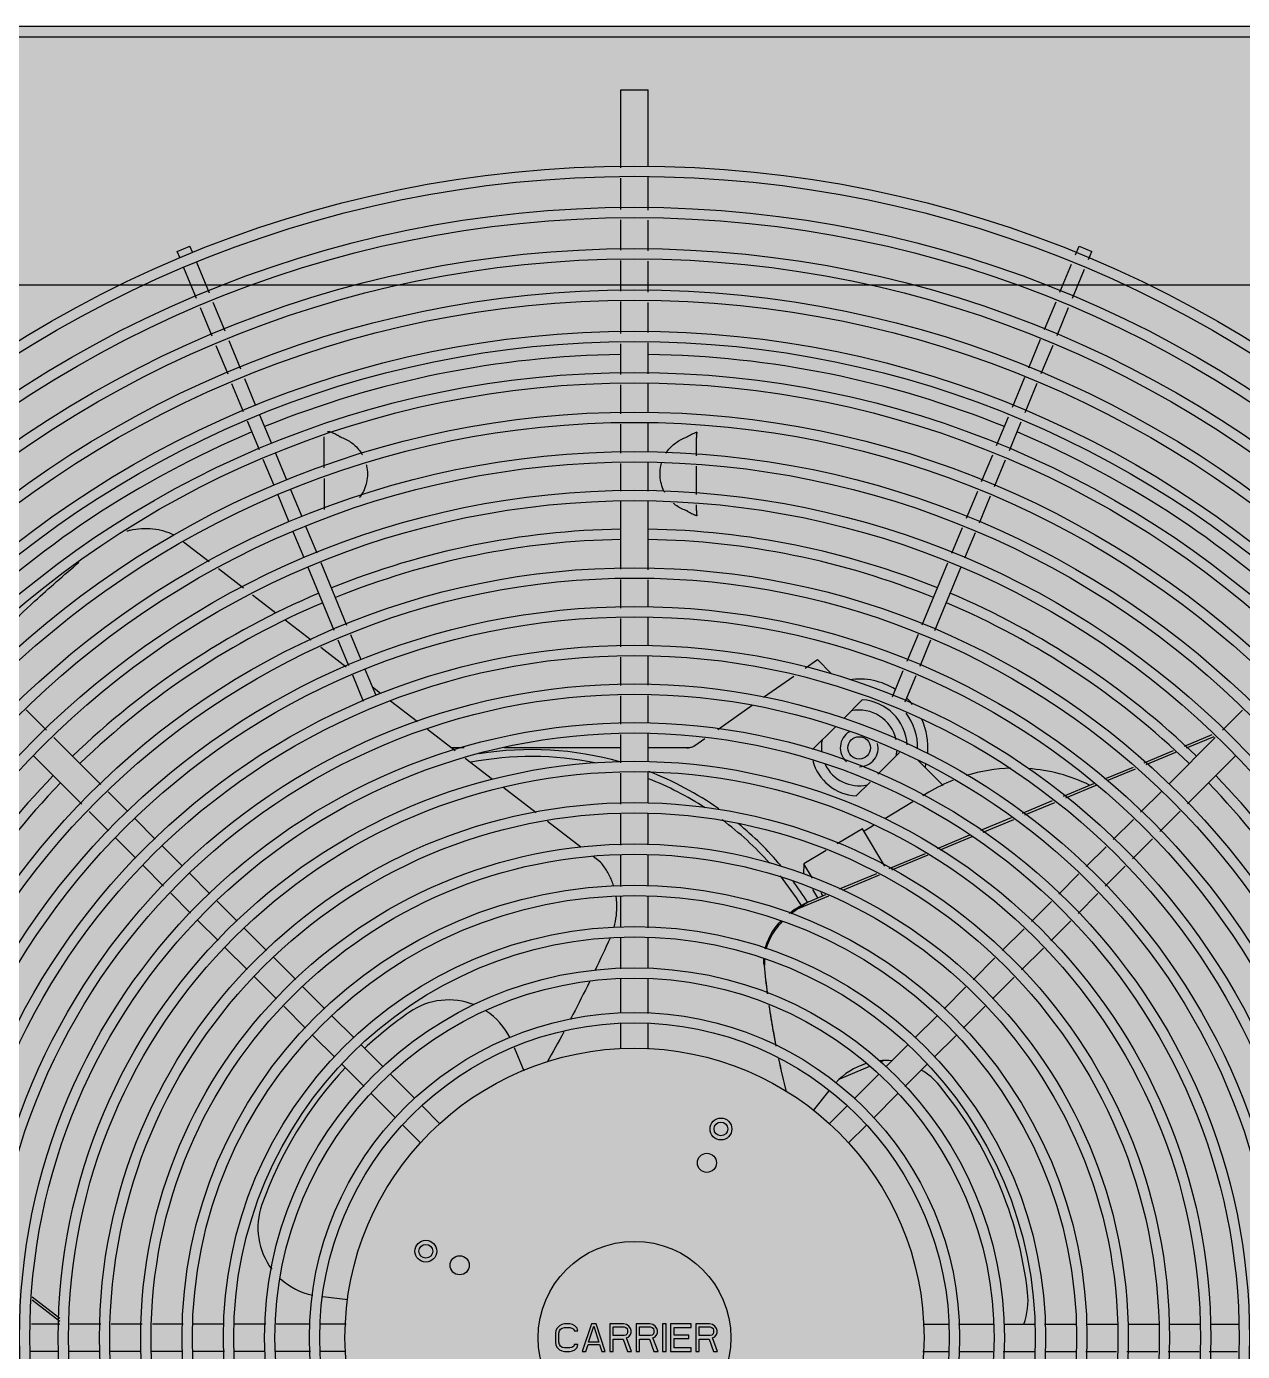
# Model space of a CAD drawing. Extents: x 100 to 738, y -85 to 470.
# Drawn here: x 616.266 to 616.5549, y 457.4772 to 457.792 of the extents above; entities that cross this region are included whole.
import ezdxf

# ---------------------------------------------------------------- set-up
doc = ezdxf.new("R2010")
doc.units = 0
doc.layers.get('0').update_dxf_attribs({"linetype": 'CONTINUOUS'})
for name, color, linetype in [('A-CONSTRUIR', 12, 'CONTINUOUS'), ('ARC-SPLIT-02', 2, 'CONTINUOUS'), ('ARC_EQUIPAMENTO', 2, 'CONTINUOUS')]:
    doc.layers.add(name, color=color, linetype=linetype)

# ---------------------------------------------------------------- blocks, each defined once
blk = doc.blocks.new('COND-CC-36-PB')
at = {"transparency": 16777216}
h = blk.add_hatch(color=254, dxfattribs=at)
h.dxf.hatch_style = 1
edge = h.paths.add_edge_path()
edge.add_arc((112.9597635950512, 33.97088939326711), 0.1001375328083185, 0, 90.00000000000406)
edge.add_line((112.9597635950511, 34.07102692607543), (112.5880386606677, 34.07102692607566))
edge.add_arc((112.5880386606677, 33.97088939326724), 0.1001375328084109, 90.00000000001627, 180.0000000000162)
edge.add_line((112.4879011278593, 33.97088939326721), (112.4879011278592, 33.54865978920422))
edge.add_arc((112.495760497938, 33.54865978920422), 0.0078593700787479, 179.9999999999482, 224.999999999933)
edge.add_line((112.4902030840595, 33.54310237532568), (112.5319765771103, 33.50132888227515))
edge.add_arc((112.5375339909889, 33.50688629615359), 0.0078593700787139, 224.9999999991942, 269.9999999991712)
edge.add_line((112.5375339909888, 33.49902692607488), (112.9597635950511, 33.49902692607543))
edge.add_arc((112.9597635950512, 33.59916445888376), 0.1001375328083256, 269.999999999935, 359.999999999939)
edge.add_line((113.0599011278595, 33.59916445888365), (113.0599011278595, 33.97088939326721))
at = {"color": 8, "transparency": 16777216}
for p, q in [((112.7709247761533, 33.91064356476275), (112.7709247761533, 33.91682564505266)), ((112.7768774795654, 33.91044021431031), (112.7768774795654, 33.91662229460022)), ((112.7774358909897, 33.91042113840398), (112.7820583997115, 33.91644530905597)), ((112.7780895745441, 33.91039880790334), (112.7827120832659, 33.91642297855602)), ((112.8902661684284, 33.90560116359298), (112.9007582228284, 33.91609321799343)), ((112.9064132259831, 33.91332982724995), (112.910846993081, 33.9177635943477)), ((112.8945472396564, 33.90146384092309), (112.9048236292939, 33.91174023056097)), ((112.7709247761533, 33.9016514479773), (112.7709247761533, 33.90839553556605)), ((112.7768774795654, 33.90144809752555), (112.7768774795654, 33.90819218511429)), ((112.7707122419397, 33.90165870836372), (112.7709247761533, 33.90193568834372)), ((112.8844463100829, 33.89978130524792), (112.8886772668483, 33.90401226201314)), ((112.7709247761533, 33.89265933119185), (112.7709247761533, 33.8994034187806)), ((112.7768774795654, 33.8924559807401), (112.7768774795654, 33.89920006832884)), ((112.8886555070319, 33.89557210829885), (112.8929583380763, 33.89987493934324)), ((112.8784748768323, 33.89380987199731), (112.8828539278827, 33.89818892304776)), ((112.8826840737813, 33.88960067504823), (112.8870631248318, 33.89397972609868)), ((112.7709247761533, 33.88366721440641), (112.7709247761533, 33.89041130199583)), ((112.7768774795654, 33.88346386395465), (112.7768774795654, 33.8902079515434)), ((112.872436535019, 33.88777153018407), (112.8768824946323, 33.89221748979713)), ((112.8768091432875, 33.88372574455436), (112.8810916915813, 33.88800829284806)), ((112.8665320103312, 33.88186700549606), (112.8708457786881, 33.88618077385315)), ((113.0093738785132, 33.88418794172805), (113.0108557858224, 33.8848017678335)), ((113.0108559837203, 33.88480129006552), (113.01200464264, 33.88202818212302)), ((112.7709247761533, 33.8744717471692), (112.7709247761533, 33.88141918521038)), ((112.8707412072803, 33.87765780854699), (112.8752146666096, 33.88213126787632)), ((112.9431374475824, 33.87780996825975), (112.9474521951709, 33.88343305679421)), ((113.0006154627316, 33.88056008712607), (113.0072933309045, 33.88332615069134)), ((113.0105229332287, 33.88141387824961), (113.0120048405379, 33.88202770435505)), ((112.7768774795654, 33.87467509762096), (112.7768774795654, 33.88121583475863)), ((112.8605605770806, 33.87589557224544), (112.864939628131, 33.8802746232959)), ((112.9923682805238, 33.87714399240433), (112.9985397653596, 33.87970030512374)), ((113.0017645174471, 33.87778602364831), (113.00844238562, 33.88055208721289)), ((112.8647697740296, 33.87168637529637), (112.8691488250801, 33.87606542634682)), ((112.9374024755931, 33.87033600725083), (112.9416145954923, 33.87582534877655)), ((112.9840642806863, 33.87370436305003), (112.9902922805645, 33.87628408506593)), ((112.9934699666285, 33.87435030820528), (112.9996888200752, 33.87692624164529)), ((112.8541910482801, 33.86952604344478), (112.8589681948804, 33.87430319004528)), ((112.9759017648216, 33.87032333827562), (112.9819882807268, 33.87284445571094)), ((112.9851659667908, 33.8709106788503), (112.9913939666691, 33.87349040086688)), ((112.7709247761533, 33.86557389553699), (112.7709247761533, 33.87222371797318)), ((112.7768774795654, 33.86548748457901), (112.7768774795654, 33.87242706842493)), ((112.8584002452291, 33.8653168464957), (112.8631773918295, 33.8700939930962)), ((112.9771930359581, 33.867608182768), (112.9830899668315, 33.87005077151189)), ((112.8478215194794, 33.86315651464412), (112.8525986660799, 33.86793366124461)), ((112.9319835611279, 33.86327394042618), (112.9358920294373, 33.86836755549615)), ((112.9675880715897, 33.86687969378553), (112.9738233415136, 33.86946242715293)), ((112.9597874938404, 33.86364858868716), (112.9655096482818, 33.86601878266283)), ((112.9688793427261, 33.8641645382779), (112.9751146126501, 33.8667472716453)), ((112.7709247761533, 33.85573817053342), (112.7709247761533, 33.8633189649938)), ((112.7768774795654, 33.8558655766278), (112.7768774795654, 33.86323781540196)), ((112.8414519906788, 33.85678698584346), (112.8462291372792, 33.86156413244395)), ((112.8520307164285, 33.85894731769504), (112.856807863029, 33.86372446429554)), ((112.9260611786234, 33.85555574127865), (112.9304042591267, 33.86121575398652)), ((112.9518120613404, 33.86034505637987), (112.9577069462317, 33.86278679765045)), ((112.9609365485559, 33.8608745252094), (112.9668009194181, 33.86330362715521)), ((112.9440016219109, 33.85710986644022), (112.9497315137318, 33.85948326534383)), ((112.9529611160561, 33.85757099290211), (112.9588560009472, 33.86001273417269)), ((112.8456611876278, 33.85257778889438), (112.8504383342283, 33.85735493549488)), ((112.9281390294939, 33.85053936552676), (112.9419231986029, 33.85624895531753)), ((112.9450084602056, 33.85427689499164), (112.9508805684475, 33.8567092018654)), ((112.7709247761533, 33.84807679776923), (112.7709247761533, 33.8534901413374)), ((112.7768774795654, 33.84796756973353), (112.7768774795654, 33.85360701698409)), ((112.7821344875533, 33.84756550183021), (112.7828490472014, 33.85299312121753)), ((112.8350785506415, 33.85041354580641), (112.8398596084786, 33.85519460364329)), ((112.9202091466653, 33.84792922474791), (112.9244818766223, 33.85349755483967)), ((112.9292880842094, 33.84776530204832), (112.9429300368974, 33.85341598386895)), ((112.9613030107112, 33.85273611242724), (112.95458700787, 33.85273611242724)), ((112.963673364655, 33.85273611242724), (112.9704488791969, 33.85273611242724)), ((112.8392877475906, 33.84620434885733), (112.8440688054276, 33.85098540669421)), ((112.9204771432749, 33.84736570834164), (112.9260633321219, 33.84967958352375)), ((112.8286907359211, 33.84402573108584), (112.8334898806519, 33.84882487581673)), ((112.9217684144113, 33.84465055283402), (112.9272123868374, 33.84690552004599)), ((112.8329610346443, 33.83987763591065), (112.8376990776009, 33.84461567886765)), ((112.9126830558699, 33.84413729163239), (112.9183987199669, 33.84650479721895)), ((112.9139743270062, 33.84142213612408), (112.9196899911032, 33.84378964171132)), ((112.8218396340607, 33.83717462922578), (112.8270999795904, 33.84243497475492)), ((112.91444673881, 33.84041950862221), (112.9157946476495, 33.84217613762245)), ((112.8260488310098, 33.8329654322767), (112.8313665579662, 33.8382831592333)), ((112.9082658328548, 33.8323643951546), (112.9127792782845, 33.83824643175773)), ((112.8163022853277, 33.83163728049263), (112.8202509640711, 33.8355859592361)), ((112.8205887181619, 33.82750531942825), (112.8244601610201, 33.83137676228702)), ((112.9019407848688, 33.82412143213482), (112.906578030559, 33.83016480837812)), ((112.9025635950511, 33.82215911903594), (112.9025635950511, 33.8249330941666)), ((112.8956878078984, 33.81597239389112), (112.9002733243434, 33.82194835526965)), ((112.8883807001702, 33.80644958569786), (112.8939654262961, 33.81372774248515)), ((112.9025635950511, 33.78800327778104), (112.9025635950511, 33.81344552127987)), ((112.8372191266212, 33.81125409990464), (112.8321117953202, 33.80913857401238)), ((112.8809343986689, 33.79674537664747), (112.8865191247948, 33.80402353343475)), ((112.7710262744461, 33.80091581493445), (112.7708985031874, 33.80029026809764)), ((112.7712818169744, 33.80141625243927), (112.7710262744461, 33.80091581493445)), ((112.7717929020088, 33.80191668985465), (112.7712818169744, 33.80141625243927)), ((112.7716651307614, 33.80029026809764), (112.7717929020088, 33.80079070560245)), ((112.772303987088, 33.80216690857395), (112.7717929020088, 33.80191668985465)), ((112.7717929020088, 33.80079070560245), (112.7720484445931, 33.80116603368652)), ((112.7720484445931, 33.80116603368652), (112.7724317583354, 33.80141625243927)), ((112.772942843325, 33.80229201793872), (112.772303987088, 33.80216690857395)), ((112.7724317583354, 33.80141625243927), (112.772942843325, 33.80154136177059)), ((112.7748594122151, 33.80229201793872), (112.772942843325, 33.80229201793872)), ((112.772942843325, 33.80154136177059), (112.7748594122151, 33.80154136177059)), ((112.77549826881, 33.80216690857395), (112.7748594122151, 33.80229201793872)), ((112.7748594122151, 33.80154136177059), (112.7753704972047, 33.80141625243927)), ((112.7753704972047, 33.80141625243927), (112.7757538113047, 33.80116603368652)), ((112.7760093537996, 33.80191668985465), (112.77549826881, 33.80216690857395)), ((112.7757538113047, 33.80116603368652), (112.7760093537996, 33.80079070560245)), ((112.7765204387892, 33.80141625243927), (112.7760093537996, 33.80191668985465)), ((112.7760093537996, 33.80079070560245), (112.7761371250469, 33.80029026809764)), ((112.7767759812839, 33.80091581493445), (112.7765204387892, 33.80141625243927)), ((112.7769037525313, 33.80029026809764), (112.7767759812839, 33.80091581493445)), ((112.7708985031874, 33.80029026809764), (112.7708985031874, 33.79916428402499)), ((112.7708985031874, 33.79916428402499), (112.7710262744461, 33.79853873709874)), ((112.7710262744461, 33.79853873709874), (112.7712818169744, 33.79803829977279)), ((112.7712818169744, 33.79803829977279), (112.7717929020088, 33.7975378620891)), ((112.7716651307614, 33.79916428402499), (112.7716651307614, 33.80029026809764)), ((112.7717929020088, 33.79866384634062), (112.7716651307614, 33.79916428402499)), ((112.7720484445931, 33.79828851825656), (112.7717929020088, 33.79866384634062)), ((112.7717929020088, 33.7975378620891), (112.7724317583354, 33.79741275284654)), ((112.7724317583354, 33.79816340901468), (112.7720484445931, 33.79828851825656)), ((112.7724317583354, 33.79741275284654), (112.7724317583354, 33.79816340901468)), ((112.7757538113047, 33.79828851825656), (112.7753704972047, 33.79816340901468)), ((112.7753704972047, 33.79816340901468), (112.7753704972047, 33.79741275284654)), ((112.7753704972047, 33.79741275284654), (112.7760093537996, 33.7975378620891)), ((112.7760093537996, 33.79866384634062), (112.7757538113047, 33.79828851825656)), ((112.7761371250469, 33.79916428402499), (112.7760093537996, 33.79866384634062)), ((112.7760093537996, 33.7975378620891), (112.7765204387892, 33.79803829977279)), ((112.7761371250469, 33.80029026809764), (112.7761371250469, 33.79916428402499)), ((112.7765204387892, 33.79803829977279), (112.7767759812839, 33.79853873709874)), ((112.7767759812839, 33.79853873709874), (112.7769037525313, 33.79916428402499)), ((112.7769037525313, 33.79916428402499), (112.7769037525313, 33.80029026809764)), ((112.7708985031874, 33.7964118778369), (112.7708985031874, 33.7956612220272)), ((112.7769037525313, 33.7944101281747), (112.7708985031874, 33.7964118778369)), ((112.7708985031874, 33.7956612220272), (112.7724317583354, 33.79516078434283)), ((112.7724317583354, 33.79516078434283), (112.7724317583354, 33.79265859735467)), ((112.772942843325, 33.79278370623881), (112.772942843325, 33.79503567474321)), ((112.772942843325, 33.79503567474321), (112.7763926675418, 33.79390969049101)), ((112.7708985031874, 33.79140750350285), (112.7769037525313, 33.79340925352281)), ((112.7724317583354, 33.79265859735467), (112.7708985031874, 33.79215815967099)), ((112.7708985031874, 33.79215815967099), (112.7708985031874, 33.79140750350285)), ((112.7763926675418, 33.79390969049101), (112.772942843325, 33.79278370623881)), ((112.7769037525313, 33.79340925352281), (112.7769037525313, 33.7944101281747)), ((112.8776178418575, 33.7924231556602), (112.8788751892709, 33.79406176271211)), ((112.7708985031874, 33.79040662885096), (112.7708985031874, 33.78965597196734)), ((112.7769037525313, 33.79040662885096), (112.7708985031874, 33.79040662885096)), ((112.7708985031874, 33.78965597196734), (112.773581699741, 33.78965597196734)), ((112.773581699741, 33.78965597196734), (112.773581699741, 33.78752911377873)), ((112.7743483272254, 33.78727889457949), (112.7743483272254, 33.78965597196734)), ((112.7743483272254, 33.78965597196734), (112.7762648962943, 33.78965597196734)), ((112.7762648962943, 33.78965597196734), (112.7762648962943, 33.78727889457949)), ((112.7769037525313, 33.78740400346294), (112.7769037525313, 33.79040662885096)), ((112.773581699741, 33.78752911377873), (112.7708985031874, 33.78652823841136)), ((112.7708985031874, 33.78565247335909), (112.7738372422358, 33.78677845761128)), ((112.7708985031874, 33.78652823841136), (112.7708985031874, 33.78565247335909)), ((112.7738372422358, 33.78677845761128), (112.7740927847305, 33.78627801921143)), ((112.7740927847305, 33.78627801921143), (112.7746038697202, 33.78590269112736)), ((112.7744760984728, 33.78690356649542), (112.7743483272254, 33.78727889457949)), ((112.7747316409677, 33.78665334729549), (112.7744760984728, 33.78690356649542)), ((112.7746038697202, 33.78590269112736), (112.7749871834624, 33.78577758224322)), ((112.7751149547098, 33.78652823841136), (112.7747316409677, 33.78665334729549)), ((112.77549826881, 33.78652823841136), (112.7751149547098, 33.78652823841136)), ((112.7758815825522, 33.78665334729549), (112.77549826881, 33.78652823841136)), ((112.77549826881, 33.78577758224322), (112.7758815825522, 33.78590269112736)), ((112.7761371250469, 33.78690356649542), (112.7758815825522, 33.78665334729549)), ((112.7758815825522, 33.78590269112736), (112.7763926675418, 33.78627801921143)), ((112.7762648962943, 33.78727889457949), (112.7761371250469, 33.78690356649542)), ((112.7763926675418, 33.78627801921143), (112.7767759812839, 33.78677845761128)), ((112.7767759812839, 33.78677845761128), (112.7769037525313, 33.78740400346294)), ((112.8369509995536, 33.78800327778104), (112.8424812187679, 33.78800327778104)), ((112.844739778412, 33.78800327778104), (112.8521224131106, 33.78800327778104)), ((112.8543694592744, 33.78800327778104), (112.8613012702091, 33.78800327778104)), ((112.8635492994055, 33.78800327778104), (112.8700900365426, 33.78800327778104)), ((112.8723380657389, 33.78800327778104), (112.8790821533279, 33.78800327778104)), ((112.8813301825243, 33.78800327778104), (112.8880742701132, 33.78800327778104)), ((112.8903222993094, 33.78800327778104), (112.8970663868985, 33.78800327778104)), ((112.8993144160949, 33.78800327778104), (112.9054964963846, 33.78800327778104)), ((112.907744525581, 33.78800327778104), (112.9139161826169, 33.78800327778104)), ((112.9161632287807, 33.78800327778104), (112.9223567153571, 33.78800327778104)), ((112.9246047445535, 33.78800327778104), (112.9307868248432, 33.78800327778104)), ((112.9330348540396, 33.78800327778104), (112.9392970975404, 33.78800327778104)), ((112.9415441437042, 33.78800327778104), (112.9562946526863, 33.78800327778104)), ((112.9585466211902, 33.78800327778104), (112.9645954760606, 33.78800327778104)), ((112.966845145238, 33.78800327778104), (112.9732192079077, 33.78800327778104)), ((112.975468877085, 33.78800327778104), (112.9817421532933, 33.78800327778104)), ((112.9839901824895, 33.78800327778104), (112.9907342700784, 33.78800327778104)), ((112.9929822992748, 33.78800327778104), (112.9999297373156, 33.78800327778104)), ((113.002177766512, 33.78800327778104), (113.0089218541009, 33.78800327778104)), ((113.0111698832973, 33.78800327778104), (113.0177564594286, 33.78800327778104)), ((113.0200035055924, 33.78800327778104), (113.0268363233043, 33.78800327778104)), ((113.0290859924819, 33.78800327778104), (113.0460940586059, 33.78800327778104)), ((113.0460940586059, 33.78800225256692), (113.0460940586059, 33.78205159958326)), ((112.7708985031874, 33.78465159799102), (112.7708985031874, 33.78390094182357)), ((112.7769037525313, 33.78465159799102), (112.7708985031874, 33.78465159799102)), ((112.7708985031874, 33.78390094182357), (112.773581699741, 33.78390094182357)), ((112.773581699741, 33.78390094182357), (112.773581699741, 33.78177408220331)), ((112.7743483272254, 33.78152386443505), (112.7743483272254, 33.78390094182357)), ((112.7743483272254, 33.78390094182357), (112.7762648962943, 33.78390094182357)), ((112.7749871834624, 33.78577758224322), (112.77549826881, 33.78577758224322)), ((112.7762648962943, 33.78390094182357), (112.7762648962943, 33.78152386443505)), ((112.7769037525313, 33.78164897331918), (112.7769037525313, 33.78465159799102)), ((112.773581699741, 33.78177408220331), (112.7708985031874, 33.78077320826691)), ((112.7708985031874, 33.77989744178367), (112.7738372422358, 33.78102342603519)), ((112.7708985031874, 33.78077320826691), (112.7708985031874, 33.77989744178367)), ((112.7738372422358, 33.78102342603519), (112.7740927847305, 33.78052298906766)), ((112.7740927847305, 33.78052298906766), (112.7746038697202, 33.7801476609836)), ((112.7744760984728, 33.78114853635098), (112.7743483272254, 33.78152386443505)), ((112.7747316409677, 33.78089831715105), (112.7744760984728, 33.78114853635098)), ((112.7746038697202, 33.7801476609836), (112.7749871834624, 33.78002255209946)), ((112.7751149547098, 33.78077320826691), (112.7747316409677, 33.78089831715105)), ((112.77549826881, 33.78077320826691), (112.7751149547098, 33.78077320826691)), ((112.7758815825522, 33.78089831715105), (112.77549826881, 33.78077320826691)), ((112.77549826881, 33.78002255209946), (112.7758815825522, 33.7801476609836)), ((112.7761371250469, 33.78114853635098), (112.7758815825522, 33.78089831715105)), ((112.7758815825522, 33.7801476609836), (112.7763926675418, 33.78052298906766)), ((112.7762648962943, 33.78152386443505), (112.7761371250469, 33.78114853635098)), ((112.7763926675418, 33.78052298906766), (112.7767759812839, 33.78102342603519)), ((112.7767759812839, 33.78102342603519), (112.7769037525313, 33.78164897331918)), ((112.8368417715174, 33.78205057436915), (112.8423643431213, 33.78205057436915)), ((112.8446123723176, 33.78205057436915), (112.8522240586907, 33.78205057436915)), ((112.8544711048546, 33.78205057436915), (112.8610979197574, 33.78205057436915)), ((112.8633459489537, 33.78205057436915), (112.8702933869944, 33.78205057436915)), ((112.8725414161908, 33.78205057436915), (112.8792855037797, 33.78205057436915)), ((112.881533532976, 33.78205057436915), (112.888277620565, 33.78205057436915)), ((112.8905256497613, 33.78205057436915), (112.8972697373504, 33.78205057436915)), ((112.8995177665466, 33.78205057436915), (112.9056998468365, 33.78205057436915)), ((112.9025635950511, 33.77338584689529), (112.9025635950511, 33.78205057436915)), ((112.9079478760329, 33.78205057436915), (112.9140178281969, 33.78205057436915)), ((112.9162648743607, 33.78205057436915), (112.9225600658089, 33.78205057436915)), ((112.9248080950052, 33.78205057436915), (112.9309901752952, 33.78205057436915)), ((112.9332382044915, 33.78205057436915), (112.9391954519603, 33.78205057436915)), ((112.9414424981241, 33.78205057436915), (112.9562946526863, 33.78205057436915)), ((112.9585466211902, 33.78205057436915), (112.9649006501059, 33.78205057436915)), ((112.9671503192833, 33.78205057436915), (112.9735243819528, 33.78205057436915)), ((112.9757740511304, 33.78205057436915), (112.9819455037451, 33.78205057436915)), ((112.9841935329414, 33.78205057436915), (112.9909376205304, 33.78205057436915)), ((112.9931856497267, 33.78205057436915), (112.9997263868639, 33.78205057436915)), ((113.0019744160601, 33.78205057436915), (113.0087185036491, 33.78205057436915)), ((113.0109665328453, 33.78205057436915), (113.0176548138485, 33.78205057436915)), ((113.0199018600123, 33.78205057436915), (113.0271414973497, 33.78205057436915)), ((113.0293911665273, 33.78205057436915), (113.0460940586059, 33.78205057436915)), ((112.7708985031874, 33.77889656784726), (112.7708985031874, 33.77814591024748)), ((112.7769037525313, 33.77889656784726), (112.7708985031874, 33.77889656784726)), ((112.7708985031874, 33.77814591024748), (112.7769037525313, 33.77814591024748)), ((112.7749871834624, 33.78002255209946), (112.77549826881, 33.78002255209946)), ((112.7769037525313, 33.77814591024748), (112.7769037525313, 33.77889656784726)), ((112.7708985031874, 33.77714503631175), (112.7708985031874, 33.77264109930364)), ((112.7769037525313, 33.77714503631175), (112.7708985031874, 33.77714503631175)), ((112.7716651307614, 33.77264109930364), (112.7716651307614, 33.77639438014362)), ((112.7716651307614, 33.77639438014362), (112.7737094709882, 33.77639438014362)), ((112.7737094709882, 33.77639438014362), (112.7737094709882, 33.7731415377035)), ((112.7744760984728, 33.7731415377035), (112.7744760984728, 33.77639438014362)), ((112.7744760984728, 33.77639438014362), (112.7761371250469, 33.77639438014362)), ((112.7761371250469, 33.77639438014362), (112.7761371250469, 33.77264109930364)), ((112.7769037525313, 33.77264109930364), (112.7769037525313, 33.77714503631175)), ((112.7708985031874, 33.77264109930364), (112.7716651307614, 33.77264109930364)), ((112.7708985031874, 33.77164022536724), (112.7708985031874, 33.77088956919979)), ((112.7769037525313, 33.77164022536724), (112.7708985031874, 33.77164022536724)), ((112.7737094709882, 33.7731415377035), (112.7744760984728, 33.7731415377035)), ((112.7761371250469, 33.77264109930364), (112.7769037525313, 33.77264109930364)), ((112.7769037525313, 33.76863760069539), (112.7769037525313, 33.77164022536724)), ((112.9031067459274, 33.77185188492824), (112.9046361071771, 33.76966773070789)), ((112.9533853175783, 33.77145259580313), (112.9532013573885, 33.77142073029219)), ((112.9533853175783, 33.77142073029219), (112.9532013573885, 33.77142073029219)), ((112.9543539150214, 33.77151511505144), (112.9555740075264, 33.77151511505144)), ((112.9578259760302, 33.77151511505144), (112.9640380971187, 33.77151511505144)), ((112.9662930276616, 33.77151511505144), (112.9702777370231, 33.77151511505144)), ((112.9709294809227, 33.7714891784886), (112.9712466565648, 33.7714533529208)), ((112.9714302946559, 33.77142073029219), (112.9712465771325, 33.77145257226985)), ((112.9714302946559, 33.77142073029219), (112.9712466565648, 33.77142073029219)), ((112.7708985031874, 33.77088956919979), (112.773581699741, 33.77088956919979)), ((112.773581699741, 33.76876270814787), (112.7708985031874, 33.76776183421146)), ((112.773581699741, 33.77088956919979), (112.773581699741, 33.76876270814787)), ((112.7743483272254, 33.76851249037959), (112.7743483272254, 33.77088956919979)), ((112.7743483272254, 33.77088956919979), (112.7762648962943, 33.77088956919979)), ((112.7744760984728, 33.76813716229553), (112.7743483272254, 33.76851249037959)), ((112.7762648962943, 33.76851249037959), (112.7761371250469, 33.76813716229553)), ((112.7762648962943, 33.77088956919979), (112.7762648962943, 33.76851249037959)), ((112.7767759812839, 33.76801205197973), (112.7769037525313, 33.76863760069539)), ((112.7708985031874, 33.76688606772822), (112.7738372422358, 33.76801205197973)), ((112.7708985031874, 33.76776183421146), (112.7708985031874, 33.76688606772822)), ((112.7738372422358, 33.76801205197973), (112.7740927847305, 33.76751161644388)), ((112.7740927847305, 33.76751161644388), (112.7746038697202, 33.76713628835981)), ((112.7747316409677, 33.76788694452726), (112.7744760984728, 33.76813716229553)), ((112.7746038697202, 33.76713628835981), (112.7749871834624, 33.76701117804401)), ((112.7751149547098, 33.76776183421146), (112.7747316409677, 33.76788694452726)), ((112.7749871834624, 33.76701117804401), (112.77549826881, 33.76701117804401)), ((112.77549826881, 33.76776183421146), (112.7751149547098, 33.76776183421146)), ((112.7758815825522, 33.76788694452726), (112.77549826881, 33.76776183421146)), ((112.77549826881, 33.76701117804401), (112.7758815825522, 33.76713628835981)), ((112.7761371250469, 33.76813716229553), (112.7758815825522, 33.76788694452726)), ((112.7758815825522, 33.76713628835981), (112.7763926675418, 33.76751161644388)), ((112.7763926675418, 33.76751161644388), (112.7767759812839, 33.76801205197973)), ((112.9066055212538, 33.76685511591968), (112.9118680167315, 33.75933949349299)), ((112.9136121698474, 33.75684858469716), (112.9182394662472, 33.75024012056706)), ((112.867565535727, 33.74913183346643), (112.8702743640718, 33.74259214333797)), ((112.823472166539, 33.74594713163173), (112.8277803011954, 33.74255077316761)), ((112.8691510949251, 33.74669123330337), (112.8705546200895, 33.7433028238169)), ((112.8698395236408, 33.74502921936154), (112.8716688875232, 33.74612841207656)), ((112.8741188600157, 33.74621683398736), (112.8772454879776, 33.74809550159962)), ((112.8772454879776, 33.74809550159962), (112.8750614281778, 33.74816685615441)), ((112.8801794450439, 33.74321257705193), (112.8772454879776, 33.74809550159962)), ((112.9022176950666, 33.74617466852517), (112.9071920632458, 33.74120030034605)), ((112.9199549092397, 33.74779021407684), (112.9218179257598, 33.74512955074719)), ((112.8205114822768, 33.74262576860731), (112.8244294249591, 33.73870782592468)), ((112.8702984410651, 33.74392129469191), (112.8709537997309, 33.7443150739054)), ((112.9218179257598, 33.74512955074719), (112.9188103484971, 33.74212197348471)), ((112.8303817011424, 33.7402635074835), (112.8331006948421, 33.73369927601751)), ((112.8717918388798, 33.74031591343356), (112.8751824857955, 33.73213016766399)), ((112.8849391564803, 33.73529108696652), (112.8816375707979, 33.74078584827691)), ((112.8163795212128, 33.73833933577286), (112.8202202280101, 33.7344986289756)), ((112.8260218071593, 33.73711544372451), (112.8313884018471, 33.73174884903634)), ((112.8715115828622, 33.73960523295462), (112.8748516073063, 33.73154170064317)), ((112.9090103378446, 33.73938202574692), (112.9130515150883, 33.73534084850338)), ((112.876781133836, 33.73038925243067), (112.8849391564803, 33.73529108696652)), ((112.8857100496794, 33.7327401002093), (112.8843793654888, 33.73495473060508)), ((112.8951191356695, 33.73363384745328), (112.892075675014, 33.73667730810909)), ((112.8218126102102, 33.73290624677544), (112.827107330619, 33.72761152636645)), ((112.8340870674406, 33.73131796191234), (112.8343548075799, 33.73067158003684)), ((112.8968512011021, 33.73190178202123), (112.901538532478, 33.72721445064524)), ((112.8329773034273, 33.73015994745649), (112.8376992766272, 33.72543797425664)), ((112.8759449589357, 33.72890211631118), (112.8792250138241, 33.72098336331382)), ((112.876275837425, 33.729490583332), (112.8795558923133, 33.72157183033533)), ((112.8907680333103, 33.72432220182978), (112.8871063686973, 33.73041623511654)), ((112.9137169681882, 33.72873831753921), (112.9194259680766, 33.72637357235757)), ((112.8286962321992, 33.7260226247866), (112.8334900796781, 33.72122877730756)), ((112.9126152820835, 33.72594463334016), (112.9183242819719, 33.72357988815852)), ((112.9215019680359, 33.72551366501916), (112.927348863302, 33.72309180170224)), ((112.8392916588272, 33.72384559205646), (112.8440537575598, 33.71908349332382)), ((112.8943712770798, 33.71768290206718), (112.899866724738, 33.72317834972539)), ((112.9204002819312, 33.72271998082012), (112.9261050437338, 33.72035699111146)), ((112.7709247761533, 33.72208628241733), (112.7709247761533, 33.71644683516678)), ((112.7768774795654, 33.72197705438095), (112.7768774795654, 33.71656371081347)), ((112.8350824618781, 33.71963639510739), (112.8398445606107, 33.71487429637475)), ((112.8928849286575, 33.72079909633701), (112.8920995477151, 33.72210618972581)), ((112.9281819518967, 33.71949670758257), (112.9419231986029, 33.71380489683266)), ((112.9294257714651, 33.72223151817336), (112.9429300368974, 33.71663786828123)), ((112.8456424275495, 33.71749482333415), (112.8504084375187, 33.71272881336512)), ((112.8803183654535, 33.71834377898183), (112.8832152434393, 33.71135009686015)), ((112.8806492439428, 33.71893224600265), (112.8835868778756, 33.71184017032086)), ((112.7709247761533, 33.71418827552238), (112.7709247761533, 33.70681603674891)), ((112.7768774795654, 33.71431568161676), (112.7768774795654, 33.70673488715639)), ((112.9450084602056, 33.71577695715854), (112.9506193152828, 33.71345286488939)), ((112.8414332306004, 33.71328562638507), (112.8461992405696, 33.70851961641605)), ((112.8519971075084, 33.71114014337545), (112.8567631174774, 33.70637413340642)), ((112.9440016219109, 33.71294398570996), (112.9495650254198, 33.71063954852397)), ((112.9526962234457, 33.7125925813605), (112.9585807965742, 33.71015511136164)), ((112.8842113232823, 33.70894534739368), (112.8869776216117, 33.70226691244943)), ((112.8845829577188, 33.7094354208544), (112.8873538661691, 33.70274585609357)), ((112.9516419335829, 33.70977926499509), (112.9575265067112, 33.70734179499623)), ((112.9606577047371, 33.70929482783276), (112.9664819671564, 33.70688233934826)), ((112.8477879105593, 33.70693094642637), (112.8525539205283, 33.70216493645735)), ((112.9596034148741, 33.70648151146734), (112.9653802810516, 33.70408865514853)), ((112.9685579671157, 33.70602243200917), (112.9747859669939, 33.70344270999328)), ((112.7709247761533, 33.70456636757118), (112.7709247761533, 33.69762678372525)), ((112.7768774795654, 33.70447995661387), (112.7768774795654, 33.69783013417769)), ((112.8583517874671, 33.70478546341675), (112.8631177974362, 33.70001945344772)), ((112.9674562810111, 33.70322874781012), (112.9736842808893, 33.70064902579423)), ((112.9768619669533, 33.70258280265487), (112.9834283058821, 33.69986293601478)), ((112.8541425905182, 33.70057626646767), (112.8589086004872, 33.69581025649864)), ((112.8879639942101, 33.69988559834494), (112.8906858422624, 33.69331447586267)), ((112.8883402387678, 33.70036454198839), (112.8910574766987, 33.69380454932338)), ((112.9757602808486, 33.69978911845514), (112.9821370347457, 33.69714778050715)), ((112.8647064674259, 33.69843078345804), (112.8690753098977, 33.69406194098593)), ((112.9842154580536, 33.69628686938446), (112.9904507279777, 33.69370413601706)), ((112.9855067291901, 33.69900202489277), (112.9917419991142, 33.69641929152468)), ((112.7709247761533, 33.69537875452922), (112.7709247761533, 33.68883801739224)), ((112.7768774795654, 33.69558210498098), (112.7768774795654, 33.68863466694048)), ((112.8604972704769, 33.69422158650897), (112.8648661129486, 33.68985274403685)), ((112.9938204224222, 33.69555838040267), (112.9998675733257, 33.6930535684847)), ((112.8706639798874, 33.69247327099625), (112.8750831953, 33.68805405558344)), ((112.8916819221053, 33.6909097263962), (112.8944211416737, 33.68429666536393)), ((112.8920535565417, 33.69139979985692), (112.8947927761102, 33.68478673882464)), ((112.9925291512857, 33.69284322489436), (112.9986237537575, 33.69031875789324)), ((113.0019444814886, 33.69219328495582), (113.0080804411248, 33.68965168725612)), ((112.8664547829383, 33.68826407404717), (112.8708021240721, 33.68391673291355)), ((113.0007006619204, 33.68945847436435), (113.007026151262, 33.68683837089071)), ((113.0101573492879, 33.68879140372724), (113.0120048405379, 33.68802614779513)), ((113.01200464264, 33.68802567002716), (113.0108559837203, 33.68525256208466)), ((112.7709247761533, 33.68658998819554), (112.7709247761533, 33.67984590060679)), ((112.7768774795654, 33.68638663774377), (112.7768774795654, 33.67964255015503)), ((112.8766720968802, 33.68646515400359), (112.8809903348204, 33.68214691606301)), ((113.0091030594249, 33.68597808736182), (113.0108557858224, 33.68525208431669)), ((112.8723910256521, 33.6823278313337), (112.8767811378714, 33.67793771911394)), ((112.8954172215169, 33.68189191589747), (112.8979769621166, 33.67571215542532)), ((112.8957888559534, 33.68238198935818), (112.8983621689104, 33.67616946231661)), ((112.8825790048101, 33.68055824607334), (112.8869478472819, 33.6761894036019)), ((112.7709247761533, 33.67759787141077), (112.7709247761533, 33.67085378382134)), ((112.7768774795654, 33.67739452095833), (112.7768774795654, 33.67065043336958)), ((112.8783698078611, 33.67634904912427), (112.8827386503328, 33.67198020665283)), ((112.8885365172716, 33.67460073361222), (112.8931525292363, 33.66998472164745)), ((112.8989453102601, 33.67337435620412), (112.9016082676545, 33.66694540834599)), ((112.8993305170541, 33.67383166309541), (112.9019934744485, 33.66740271523729)), ((112.8843273203225, 33.67039153666315), (112.8887417874099, 33.6659770695759)), ((112.7709247761533, 33.66860575462532), (112.7709247761533, 33.66186166703589)), ((112.7768774795654, 33.66840240417356), (112.7768774795654, 33.66165831658414)), ((112.8947470059142, 33.66839024496941), (112.9048236292939, 33.65831362158989)), ((112.9025766157982, 33.66460760912548), (112.9050730493865, 33.65858068529855)), ((112.902961822592, 33.66506491601677), (112.905471126121, 33.65900692140475)), ((112.8903325437409, 33.66438631324498), (112.9007582228284, 33.65396063415743)), ((112.7709247761533, 33.65961363783988), (112.7709247761533, 33.65343155754997)), ((112.7768774795654, 33.65941028738812), (112.7768774795654, 33.6532282070982)), ((112.9064132259831, 33.65672402490091), (112.9107616065735, 33.6523756443103))]:
    blk.add_line(p, q, dxfattribs=at)
for centre, radius in [((112.7739011278595, 33.78502692607509), 0.2555984251969456), ((112.7739011278595, 33.78502692607509), 0.2533464566930077), ((112.7739011278595, 33.78502692607509), 0.2465905511811942), ((112.7739011278595, 33.78502692607509), 0.2443385826772564), ((112.7739011278595, 33.78502692607509), 0.2375826771654428), ((112.7739011278595, 33.78502692607509), 0.235330708661505), ((112.7739011278595, 33.78502692607509), 0.2285748031496914), ((112.7739011278595, 33.78502692607509), 0.2263228346457536), ((112.7739011278595, 33.78502692607509), 0.21956692913394), ((112.7739011278595, 33.78502692607509), 0.2173149606300022), ((112.7739011278595, 33.78502692607509), 0.2105590551181887), ((112.7739011278595, 33.78502692607509), 0.2083070866142509), ((112.7739011278595, 33.78502692607509), 0.2019265091864269), ((112.7739011278595, 33.78502692607509), 0.1996745406824891), ((112.7739011278595, 33.78502692607509), 0.1932939632546652), ((112.7739011278595, 33.78502692607509), 0.1910419947507273), ((112.7739011278595, 33.78502692607509), 0.1848490813648982), ((112.7739011278595, 33.78502692607509), 0.1825971128609604), ((112.7739011278595, 33.78502692607509), 0.1679593175853644), ((112.7739011278595, 33.78502692607509), 0.1657073490814266), ((112.7739011278595, 33.78502692607509), 0.1595144356955975), ((112.7739011278595, 33.78502692607509), 0.1572624671916596), ((112.7739011278595, 33.78502692607509), 0.1510695538058306), ((112.7739011278595, 33.78502692607509), 0.1488175853018927), ((112.7739011278595, 33.78502692607509), 0.1426246719160636), ((112.7739011278595, 33.78502692607509), 0.1403727034121258), ((112.7739011278595, 33.78502692607509), 0.1341797900262967), ((112.7739011278595, 33.78502692607509), 0.1319278215223589), ((112.7739011278595, 33.78502692607509), 0.1257349081365298), ((112.7739011278595, 33.78502692607509), 0.1234829396325919), ((112.7739011278595, 33.78502692607509), 0.1167270341207784), ((112.7739011278595, 33.78502692607509), 0.1144750656168405), ((112.7739011278595, 33.78502692607509), 0.107719160105027), ((112.7739011278595, 33.78502692607509), 0.1054671916010892), ((112.7739011278595, 33.78502692607509), 0.0987112860892756), ((112.7739011278595, 33.78502692607509), 0.0964593175853378), ((112.7739011278595, 33.78502692607509), 0.0897034120735242), ((112.7739011278595, 33.78502692607509), 0.0874514435695864), ((112.7739011278595, 33.78502692607509), 0.0806955380577729), ((112.7739011278595, 33.78502692607509), 0.078443569553835), ((112.7739011278595, 33.78502692607509), 0.0709370078740422), ((112.7739011278595, 33.78502692607509), 0.0686850393701043), ((112.7739011278595, 33.78502692607509), 0.0631677165354566), ((112.7927599883786, 33.83055624291131), 0.0023833333333342), ((112.7927599883786, 33.83055624291131), 0.0015013123359586), ((112.7897006301983, 33.82317029890009), 0.0020868241469824), ((112.7739011278595, 33.78502692607509), 0.0210183727034199), ((112.8120445006846, 33.76922742373647), 0.0020868241469824), ((112.8194304446954, 33.76616806555617), 0.0023833333333342), ((112.8194304446954, 33.76616806555617), 0.0015013123359586), ((112.9025635950511, 33.73600907830589), 0.0024396325459327)]:
    blk.add_circle(centre, radius, dxfattribs=at)
for centre, radius, start, end in [((112.7739011278595, 33.78502692607509), 0.1741522309711935, 45.97864463512597, 67.0085083424192), ((112.7739011278595, 33.78502692607509), 0.1764041994751313, 45.96903333204124, 67.01399562077422), ((112.7739011278595, 33.78502692607509), 0.2145000000000799, 22.89900803088719, 44.20583880417708), ((112.7739011278595, 33.78502692607509), 0.1764041994751313, 22.9880029517959, 44.03381966874439), ((112.7739011278595, 33.78502692607509), 0.1741522309711935, 22.99431331092108, 44.01897801355444), ((112.797885327555, 33.85218500395697), 0.0150131233595857, 70.34680419198762, 127.1240197962212), ((112.7739011278595, 33.78502692607509), 0.0863254593176175, 46.97725751601195, 70.34680281965751), ((112.7739011278595, 33.78502692607509), 0.2145000000000799, 0.797119087126564, 22.09982598634866), ((112.797885327555, 33.85218500395697), 0.0150131233595857, 137.8430956431974, 168.2729607095829), ((112.7739011278595, 33.78502692607509), 0.1741522309711935, 0.9777409459225008, 22.00568668489704), ((112.7739011278595, 33.78502692607509), 0.1764041994751313, 0.9661803524836517, 22.01199706482745), ((112.7739011278595, 33.78502692607509), 0.0863254593176175, 34.65319746995184, 43.0198723422625), ((112.8325632820666, 33.82557567357222), 0.0150131233595857, 338.07848929427, 34.65319746995184), ((112.831063595051, 33.80750907830615), 0.0696233595800784, 348.4626921580395, 10.96604068923093), ((112.831063595051, 33.80750907830615), 0.071124671916037, 344.2440052442787, 9.20582872639107), ((112.8325632820666, 33.82557567357222), 0.0150131233595857, 296.6382062281665, 327.1413314401596), ((112.831063595051, 33.80750907830615), 0.071124671916037, 324.9034026368631, 338.918845178186), ((112.831063595051, 33.80750907830615), 0.0696233595800784, 327.0370461413737, 338.4888171685373), ((112.7739011278595, 33.78502692607509), 0.1741522309711935, 337.9914916856428, 359.0180743572506), ((112.7739011278595, 33.78502692607509), 0.1764041994751313, 337.9860043603754, 359.0309666237329), ((112.7739011278595, 33.78502692607509), 0.2145000000000799, 337.9001740136509, 359.2028809128734), ((112.831063595051, 33.80750907830615), 0.0696233595800784, 311.7192890216914, 323.2897968464556), ((112.831063595051, 33.80750907830615), 0.071124671916037, 310.1166670554326, 320.637228654095), ((112.831063595051, 33.80750907830615), 0.0696233595800784, 302.242670208808, 308.7399196291879), ((112.831063595051, 33.80750907830615), 0.071124671916037, 302.0912618631456, 306.7387500306269), ((112.9025635950511, 33.73600907830589), 0.01050918635171, 105.1420801764087, 176.3543710780796), ((112.9025635950511, 33.73600907830589), 0.0082572178477721, 115.6760872866898, 192.236242265999), ((112.9025635950511, 33.73600907830589), 0.0082572178477721, 77.76375775669548, 96.0077304564169), ((112.8193534767414, 33.73007664635868), 0.0150131233595857, 17.01947339704118, 47.38463543324733), ((112.9025635950511, 33.73600907830589), 0.0041286089238861, 31.23814250479543, 137.3669947094417), ((112.9025635950511, 33.73600907830589), 0.0082572178477721, 282.3547032082998, 12.236242265999), ((112.9025635950511, 33.73600907830589), 0.0150131233595857, 328.0494391464744, 8.14127963422243), ((112.9025635950511, 33.73600907830589), 0.0041286089238861, 180.9439614854898, 283.7333726365557), ((112.9025635950511, 33.73600907830589), 0.01050918635171, 273.645628947911, 356.3543710780796), ((112.8193534767414, 33.73007664635868), 0.0150131233595857, 355.3844865120392, 5.693012756786486), ((112.9025635950511, 33.73600907830589), 0.0082572178477721, 257.7637577566955, 264.9135129411052), ((112.9025635950511, 33.73600907830589), 0.0127611548556478, 269.039400541032, 306.5767442224274), ((112.9025635950511, 33.73600907830589), 0.0150131233595857, 309.2087255408014, 316.0803489316188), ((112.8193534767414, 33.73007664635868), 0.0150131233595857, 309.5959924573585, 329.4728800295058), ((112.9025635950511, 33.73600907830589), 0.0150131233595857, 265.3439615689502, 294.5873576507509), ((112.8612921267237, 33.70181622581059), 0.0368572178477828, 21.75491710250533, 30.99999999695907), ((112.9025635950511, 33.73600907830589), 0.0150131233595857, 253.5090181670213, 256.1905425097819), ((112.7739011278595, 33.78502692607509), 0.0863254593176175, 276.5600986089128, 309.595991152984), ((112.7739011278595, 33.78502692607509), 0.1741522309711935, 315.978260868148, 337.0034413703384), ((112.7739011278595, 33.78502692607509), 0.1764041994751313, 315.9667373692358, 337.0094291721067), ((112.8612921267237, 33.70181622581059), 0.0368572178477828, 1.74860965767957, 17.09760795146265), ((112.7820482283764, 33.71418150270161), 0.0150131233595857, 249.750543766505, 276.5601010459353), ((112.8612921267237, 33.70181622581059), 0.0368572178477828, 334.1483675193798, 355.8693609383893), ((112.7739011278595, 33.78502692607509), 0.2145000000000799, 315.7941611958229, 337.1009919691128), ((112.7739011278595, 33.78502692607509), 0.1741522309711935, 293.0005061724979, 314.0237331928958), ((112.7739011278595, 33.78502692607509), 0.1764041994751313, 292.9891432462161, 314.0292646786843)]:
    blk.add_arc(centre, radius, start, end, dxfattribs=at)
for points, knots in [([(112.9220010086771, 33.92891767645809), (112.9263028279003, 33.92470000936977), (112.9334627859467, 33.91725933118646), (112.9402776274105, 33.90950736322871), (112.9430566694276, 33.90623251083852)], [0, 0, 0, 0, 0.0180734412516357, 0.0309586884125159, 0.0309586884125159, 0.0309586884125159, 0.0309586884125159]), ([(112.9489715785754, 33.88543082503801), (112.94931766451, 33.88615620600923), (112.9498931074271, 33.88768641133281), (112.9503592304374, 33.89010710397418), (112.9504187084461, 33.89260529439238), (112.9501527999197, 33.89450817555268), (112.9498937290898, 33.89556082941838), (112.9498294021705, 33.89579845833245)], [0, 0, 0, 0, 0.0024111360906726, 0.0048769424353844, 0.0073618026554295, 0.0098747839043591, 0.0106133291501534, 0.0106133291501534, 0.0106133291501534, 0.0106133291501534]), ([(112.9704503996506, 33.84931211156771), (112.9706068069366, 33.84960405932721), (112.9708496538418, 33.85002478038384), (112.9710757249114, 33.85045490846355), (112.9711429046162, 33.85059404900774)], [0, 0, 0, 0, 0.0009936149156289, 0.0014571435921637, 0.0014571435921637, 0.0014571435921637, 0.0014571435921637]), ([(112.9711429046162, 33.85059404900774), (112.9712196877629, 33.85075307990625), (112.9714134908082, 33.85119778999295), (112.9715273582587, 33.85168327535087), (112.9715273582587, 33.85199262160437)], [0, 0, 0, 0, 0.0005297908122062, 0.0014578295727399, 0.0014578295727399, 0.0014578295727399, 0.0014578295727399]), ([(112.9702777370231, 33.84892110284288), (112.9701392861351, 33.84852950459578), (112.9698002761021, 33.84775717912153), (112.9691118421511, 33.84666648868641), (112.9682232425122, 33.84564836624966), (112.9673162196738, 33.84490083251075), (112.9667021731892, 33.84451546650446), (112.9664865384342, 33.84439299112627)], [0, 0, 0, 0, 0.0012460579921139, 0.0025195719084908, 0.0038552907810709, 0.0052835149998327, 0.0060274821310403, 0.0060274821310403, 0.0060274821310403, 0.0060274821310403]), ([(112.9704503996506, 33.84931211156771), (112.9704056396614, 33.84922856316728), (112.9703381768032, 33.8491028488199), (112.9703009850971, 33.84896499787612), (112.9702937356455, 33.84891860297263)], [0, 0, 0, 0, 0.0002843486005196, 0.0004252222125528, 0.0004252222125528, 0.0004252222125528, 0.0004252222125528]), ([(112.9643900144376, 33.84354988589708), (112.9642858123842, 33.84352347505235), (112.963603500702, 33.84336431787541), (112.962306317619, 33.84322817906291), (112.9605396495382, 33.84341742391168), (112.958912054713, 33.84394757235757), (112.9578102208126, 33.84456690009783), (112.9572636490399, 33.8449674940136), (112.9571461514897, 33.8450584638651)], [0, 0, 0, 0, 0.0003224909391836, 0.0021018052032143, 0.0038797735944038, 0.0056146405899634, 0.0072012303002604, 0.0076470225093172, 0.0076470225093172, 0.0076470225093172, 0.0076470225093172]), ([(112.8515029853201, 33.79487196079688), (112.8491243649583, 33.79603953358684), (112.8463908499602, 33.79741893865468), (112.8436762599395, 33.79883440387049), (112.8433115173969, 33.79902542777396)], [0, 0, 0, 0, 0.0079491854556894, 0.0091843960799552, 0.0091843960799552, 0.0091843960799552, 0.0091843960799552]), ([(112.8722989648035, 33.78952722042118), (112.872669286677, 33.78963829336961), (112.8738145124031, 33.79003013209428), (112.8756512129861, 33.7909211749507), (112.876994674824, 33.79188677929685), (112.8776178418575, 33.7924231556602)], [0, 0, 0, 0, 0.0011598618057684, 0.0036278504310303, 0.0060944940602127, 0.0060944940602127, 0.0060944940602127, 0.0060944940602127]), ([(112.8634065879615, 33.78949191937659), (112.8634233663568, 33.78948718471933), (112.8642629937586, 33.78925168940465), (112.8659585659069, 33.78891838496469), (112.8681861225425, 33.78883620852075), (112.869547820965, 33.78896206595893), (112.8700599442669, 33.7890352287733)], [0, 0, 0, 0, 5.23008961692e-05, 0.0026161231749204, 0.0051595669241155, 0.0067115358877303, 0.0067115358877303, 0.0067115358877303, 0.0067115358877303]), ([(112.9582792311764, 33.77843149850092), (112.9584825541877, 33.7785421508607), (112.9592106372232, 33.77890053949863), (112.9605567252126, 33.77933637184745), (112.9623245799086, 33.77952167764283), (112.9637215451456, 33.77937208373134), (112.9644976089218, 33.77917464290915), (112.9646967779716, 33.77911610285721)], [0, 0, 0, 0, 0.0006944477842489, 0.0024322750882977, 0.0042115893523574, 0.0059895577434743, 0.0066123395934201, 0.0066123395934201, 0.0066123395934201, 0.0066123395934201]), ([(112.9668696558383, 33.7781257041496), (112.9669561032315, 33.77807035718677), (112.9674368910002, 33.77775004945657), (112.9682290703458, 33.777095669766), (112.9691147925187, 33.77607920437749), (112.9698013199171, 33.77499050945363), (112.9701395394567, 33.77421969404478), (112.9702777370231, 33.77382881229954)], [0, 0, 0, 0, 0.0003079414598796, 0.0017330184190744, 0.0030656578692488, 0.0043364266915127, 0.0055802047886957, 0.0055802047886957, 0.0055802047886957, 0.0055802047886957]), ([(112.9543539150214, 33.77382881229954), (112.9544923659094, 33.77422041054663), (112.9548313215835, 33.77499266244861), (112.9553844596356, 33.7758689557554), (112.9557690845791, 33.77635172526857), (112.9558939683604, 33.77649796053006)], [0, 0, 0, 0, 0.0012460579921016, 0.0025195719085757, 0.0030964829891089, 0.0030964829891089, 0.0030964829891089, 0.0030964829891089]), ([(112.9029233381138, 33.77196034102789), (112.9028061809395, 33.77217769400397), (112.9026249521514, 33.7726431850687), (112.9025635878759, 33.77313893046455), (112.9025635877315, 33.7733858468953)], [0, 0, 0, 0, 0.0007407516974718, 0.0014815009896792, 0.0014815009896792, 0.0014815009896792, 0.0014815009896792]), ([(112.9540706503712, 33.77151226815573), (112.9539372968127, 33.7715092725327), (112.9537077230719, 33.77149928088472), (112.9534800592674, 33.77146873120783), (112.9533851861778, 33.77145340944028)], [0, 0, 0, 0, 0.0004001616023169, 0.0006884686215153, 0.0006884686215153, 0.0006884686215153, 0.0006884686215153]), ([(112.9541812523939, 33.77343780357471), (112.9540641653448, 33.7732192504463), (112.9538632921246, 33.77286693844622), (112.9536695034374, 33.77251064452692), (112.9535973822978, 33.77237054061165)], [0, 0, 0, 0, 0.0007438236505853, 0.00121655517339, 0.00121655517339, 0.00121655517339, 0.00121655517339]), ([(112.9543539150214, 33.77151511505144), (112.9542611301393, 33.77151511505144), (112.9541666946771, 33.77151440121148), (112.9540722915171, 33.77151230502205), (112.9540706503712, 33.77151226815573)], [0, 0, 0, 0, 0.0002783546463356, 0.0002832793259906, 0.0002832793259906, 0.0002832793259906, 0.0002832793259906]), ([(112.9541812523939, 33.77343780357471), (112.9542260123831, 33.77352135197514), (112.9542934752413, 33.77364706632252), (112.9543306669474, 33.77378491726629), (112.954337916399, 33.77383131216978)], [0, 0, 0, 0, 0.0002843486005257, 0.000425222212552, 0.000425222212552, 0.000425222212552, 0.000425222212552]), ([(112.9712467132871, 33.77145341490543), (112.9711522085222, 33.77146868514236), (112.9709231425925, 33.77149940857065), (112.9705990765167, 33.77151338922077), (112.9703708435142, 33.77151511505144), (112.9702777370231, 33.77151511505144)], [0, 0, 0, 0, 0.0002871915326181, 0.0006926714542046, 0.0009719909276774, 0.0009719909276774, 0.0009719909276774, 0.0009719909276774]), ([(112.9704503996506, 33.77343780357471), (112.9704056396614, 33.77352135197513), (112.9703381768032, 33.7736470663225), (112.9703009850971, 33.77378491726629), (112.9702937356455, 33.77383131216978)], [0, 0, 0, 0, 0.0002843486005068, 0.0004252222125468, 0.0004252222125468, 0.0004252222125468, 0.0004252222125468]), ([(112.9714302946559, 33.77142073029219), (112.9713630893621, 33.77165912631495), (112.9711701622138, 33.77212487131811), (112.9709328503919, 33.77256607660088), (112.9708099995506, 33.77278779866533)], [0, 0, 0, 0, 0.0007430632118058, 0.0015035084942412, 0.0015035084942412, 0.0015035084942412, 0.0015035084942412]), ([(112.837495062776, 33.75409995455573), (112.8385492408553, 33.75430658753016), (112.8414916807762, 33.75485734134229), (112.844447158257, 33.75533655119597), (112.8463463435541, 33.75561289387596)], [0, 0, 0, 0, 0.0032227158547004, 0.0089802700771678, 0.0089802700771678, 0.0089802700771678, 0.0089802700771678]), ([(112.8463815188316, 33.75569494364147), (112.8445653520769, 33.75542780085013), (112.8416072273272, 33.7549457533242), (112.8386621054304, 33.7543920934624), (112.8375232557045, 33.75416715008376)], [0, 0, 0, 0, 0.0055071265254592, 0.0089896836313647, 0.0089896836313647, 0.0089896836313647, 0.0089896836313647]), ([(112.8646534200864, 33.75283295686767), (112.8646446932987, 33.75284142080656), (112.8640930334909, 33.7533752932044), (112.8629431226604, 33.75434336639819), (112.8610704732845, 33.75549045536822), (112.8596146879702, 33.75608038414359), (112.8588138672842, 33.75630775471908), (112.8586888496532, 33.75634094094748)], [0, 0, 0, 0, 3.64713005013e-05, 0.0023031014525638, 0.0044909490203526, 0.0066001093655108, 0.0069881513790579, 0.0069881513790579, 0.0069881513790579, 0.0069881513790579]), ([(112.8587447272462, 33.75652270510608), (112.858977526103, 33.75646640150399), (112.8599021196019, 33.75621102558574), (112.8614859722859, 33.75555327094583), (112.8632652187317, 33.75443609917893), (112.8643200130665, 33.75355096911408), (112.8647763876669, 33.75312122270076)], [0, 0, 0, 0, 0.0007185322747734, 0.0028759934260204, 0.0051153280940162, 0.0069959231597133, 0.0069959231597133, 0.0069959231597133, 0.0069959231597133]), ([(112.8664652134056, 33.75127872457539), (112.866535526566, 33.75119010379596), (112.8670267143372, 33.75055899038289), (112.8674769137443, 33.74989519045354), (112.8678313644563, 33.74930712014798)], [0, 0, 0, 0, 0.0003393792093838, 0.0023992719065204, 0.0023992719065204, 0.0023992719065204, 0.0023992719065204]), ([(112.867565535727, 33.74913183346643), (112.8677962530813, 33.74888469107135), (112.8682211643531, 33.7483744221764), (112.8687519105926, 33.74755418089105), (112.8690314535852, 33.74698007304881), (112.8691510949251, 33.74669123330337)], [0, 0, 0, 0, 0.0010142922405236, 0.0019865261596014, 0.0029244398223823, 0.0029244398223823, 0.0029244398223823, 0.0029244398223823]), ([(112.8678313644563, 33.74930712014798), (112.8679021172557, 33.74918973395307), (112.8683974621874, 33.74834770048815), (112.8688296720266, 33.747467216825), (112.8691510949269, 33.74669123329996)], [0, 0, 0, 0, 0.000411180369689, 0.0029309359148871, 0.0029309359148871, 0.0029309359148871, 0.0029309359148871])]:
    blk.add_open_spline(points, degree=3, knots=knots, dxfattribs=at)
for points in [[(112.8406110257632, 33.80045520281168), (112.8383872119291, 33.80164547395976), (112.8361766199875, 33.80286081526457), (112.8339807233452, 33.80410183553486)], [(112.8610370843419, 33.79036077965444), (112.8586677453158, 33.791441284343), (112.856309324992, 33.79254608942438), (112.8539630965154, 33.79367589902719)], [(112.9025635950511, 33.773574590491), (112.9025635950525, 33.77337107999615), (112.9025845200546, 33.77316653226496), (112.9026256454306, 33.77296722038634)], [(112.9026256454306, 33.77296722038634), (112.9026667696384, 33.77276791416967), (112.9027285990055, 33.77257181242437), (112.902809228266, 33.77238496197396)], [(112.902809228266, 33.77238496197396), (112.902889853241, 33.77219812145485), (112.9029900266231, 33.77201857737008), (112.9031067459275, 33.77185188492825)], [(112.9532549675822, 33.7715927452043), (112.9532356142674, 33.77153589039337), (112.953217653098, 33.77147853574323), (112.9532013573885, 33.77142073029219)], [(112.9533720533767, 33.77189635139521), (112.9533294526041, 33.77179660038853), (112.9532899201169, 33.77169542631004), (112.9532549675822, 33.7715927452043)], [(112.9534696328815, 33.77211250563436), (112.9534358035869, 33.77204105664377), (112.9534031017114, 33.77196905201655), (112.9533720533767, 33.77189635139521)], [(112.9535973822978, 33.77237054061165), (112.9535534554111, 33.77228520739521), (112.9535107039165, 33.77219924950614), (112.9534696328815, 33.77211250563436)], [(112.9708099995506, 33.77278779866532), (112.9706899920802, 33.77300438899388), (112.9705673326243, 33.77321953804143), (112.9704503996506, 33.77343780357471)], [(112.8489252677812, 33.75596868082521), (112.8509739199944, 33.75623578300874), (112.8530276958768, 33.75646637352986), (112.8550847352833, 33.75665848898292)], [(112.8550726902321, 33.75675054667396), (112.8530312622701, 33.75655574889395), (112.8509931157258, 33.75632320530046), (112.8489600528583, 33.75605482185159)], [(112.8553762315593, 33.75677923069329), (112.8552750423933, 33.75676976212331), (112.8551738618724, 33.75676020070598), (112.8550726902321, 33.75675054667396)], [(112.8553736940493, 33.75668107157711), (112.8552772720552, 33.75667499490533), (112.855180929952, 33.75666747300254), (112.8550847352833, 33.75665848898292)], [(112.8564324467419, 33.75669068651934), (112.8560798558107, 33.75670620148861), (112.855725927372, 33.75670326989718), (112.8553736940493, 33.75668107157711)], [(112.8553762315593, 33.75677923069329), (112.8557394272299, 33.75681321598796), (112.8561051113848, 33.75682638237058), (112.8564698315544, 33.75681965233854)], [(112.827535789664, 33.75187374143998), (112.8299158514778, 33.7524704229809), (112.8323071462516, 33.75302413323694), (112.8347077420036, 33.75353193549649)], [(112.8347365027338, 33.75359510281125), (112.8323418290861, 33.75308503393146), (112.8299564550511, 33.75252940195105), (112.8275822863934, 33.7519311082723)], [(112.867565535727, 33.74913183346643), (112.8671897648977, 33.74975986746214), (112.8667775136581, 33.75036760017355), (112.8663311147535, 33.75094756433958)]]:
    blk.add_open_spline(points, degree=3, dxfattribs=at)
at = {"layer": 'ARC-SPLIT-02', "color": 0, "transparency": 16777216}
blk.add_lwpolyline([(113.0599011278595, 33.97088939326721, 0.4142135623730951), (112.9597635950511, 34.07102692607543), (112.5880386606677, 34.07102692607566, 0.4142135623730951), (112.4879011278593, 33.97088939326721), (112.4879011278592, 33.54865978920422, 0.1989123673796998), (112.4902030840595, 33.54310237532568), (112.5319765771103, 33.50132888227515, 0.1989123673796162), (112.5375339909888, 33.49902692607488), (112.9597635950511, 33.49902692607543, 0.4142135623730951), (113.0599011278595, 33.59916445888365)], format="xyb", close=True, dxfattribs=at)
blk = doc.blocks.new('*U46')
at = {"color": 0, "transparency": 16777216, "rotation": 90}
blk.add_blockref('COND-CC-36-PB', (33.78502692607508, -112.7739011278595), dxfattribs=at)
blk = doc.blocks.new('BASE ARQ')
at = {"layer": 'A-CONSTRUIR'}
blk.add_lwpolyline([(725.7134841138578, 479.7037231096871), (725.7134841138578, 479.6448678888234), (726.7298372641388, 479.6448678888234), (726.7298372641388, 479.7037231096871)], close=True, dxfattribs=at)
at = {"layer": 'ARC_EQUIPAMENTO', "xscale": 1.089160839160184, "yscale": 1.089160839160184, "zscale": 1.089160839160184}
blk.add_blockref('*U46', (726.1421250538782, 479.3947401556963), dxfattribs=at)
blk.add_blockref('*U46', (726.1421250538782, 479.3947401556963), dxfattribs=at)

msp = doc.modelspace()

# ---------------------------------------------------------------- block references
msp.add_blockref('BASE ARQ', (-109.7316768029128, -21.91422645717643))

doc.saveas('drawing.dxf')
